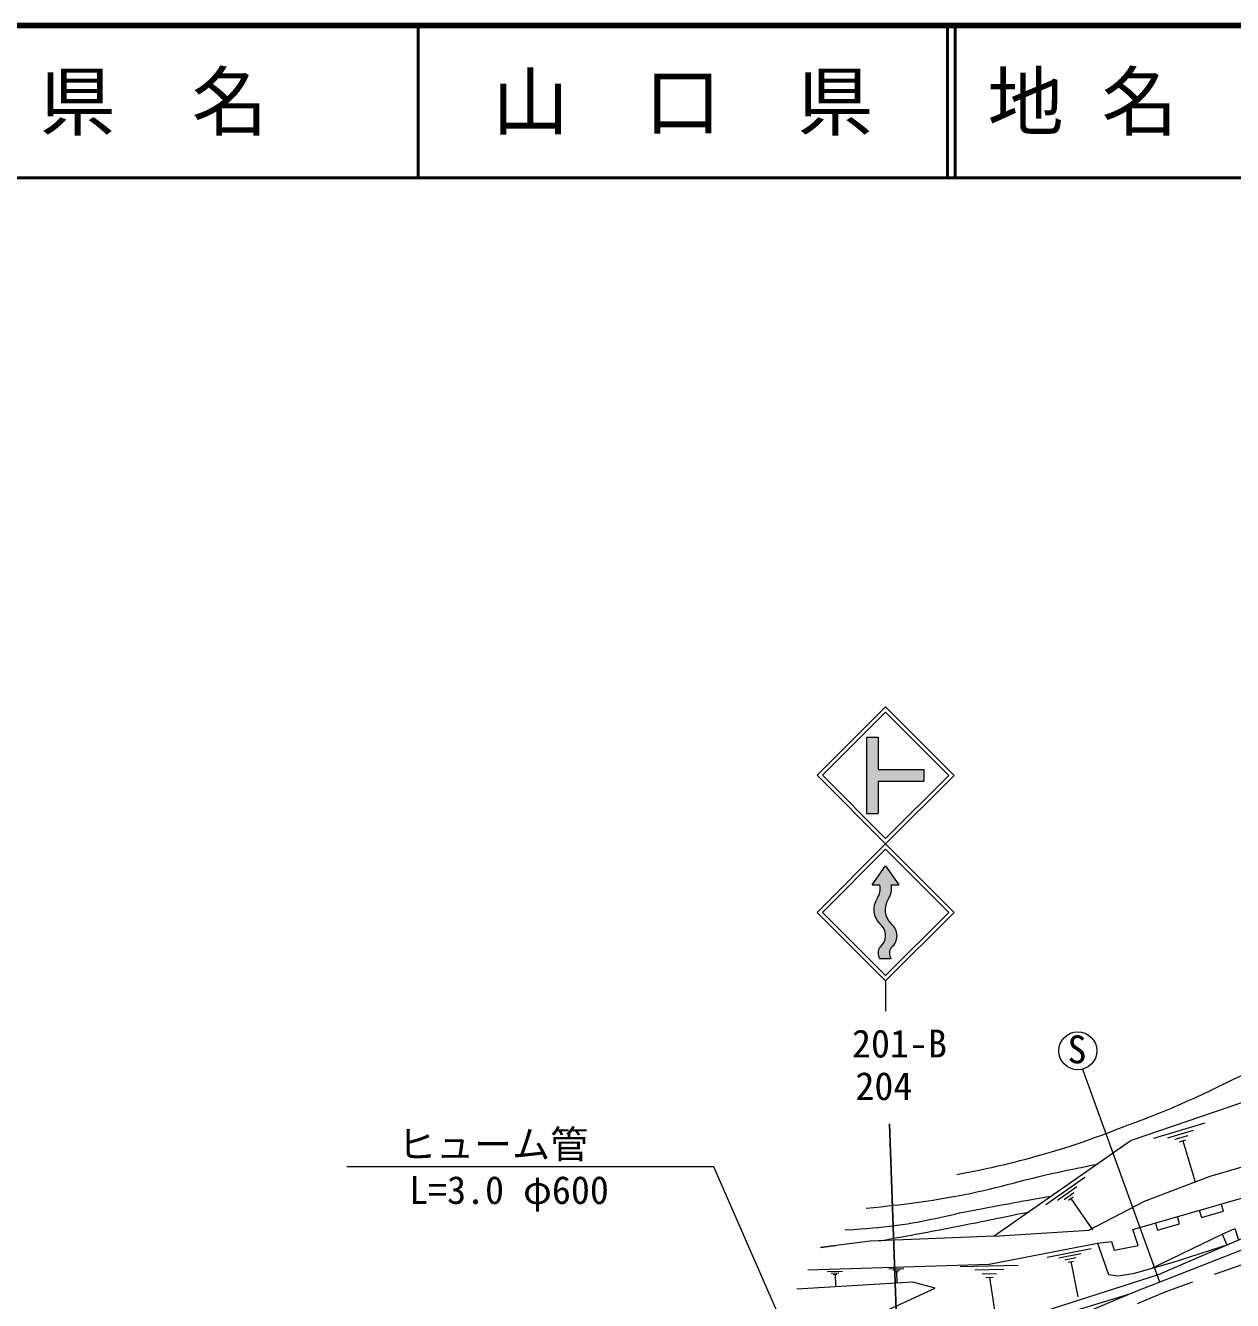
# Model space of a CAD drawing. Units: millimetres, scale not verified. Extents: x 40000 to 680000, y 20000 to 380000.
# Drawn here: x 307210 to 386466, y 296248 to 380000 of the extents above; entities that cross this region are included whole.
import ezdxf
from ezdxf.enums import TextEntityAlignment as Align

# ---------------------------------------------------------------- set-up
doc = ezdxf.new("R2010")
doc.units = ezdxf.units.MM
doc.header["$LTSCALE"] = 1000
for name, color, linetype, lineweight in [('M-BGD', 7, 'Continuous', 13), ('M-STR-HTXT', 7, 'Continuous', 13), ('M-STR-STRC', 7, 'Continuous', 25), ('M-TTL', 2, 'Continuous', 140), ('M-TTL-LINE', 7, 'Continuous', 50)]:
    doc.layers.add(name, color=color, linetype=linetype, lineweight=lineweight)
doc.layers.add('M-TTL-TXT', color=7, linetype='Continuous')
doc.styles.add('ＭＳ ゴシック', font='')
doc.styles.get('ＭＳ ゴシック').set_extended_font_data('MS Gothic')

msp = doc.modelspace()

# ---------------------------------------------------------------- hatches: boundary and pattern name
at = {"layer": 'M-STR-STRC'}
for points in [[(362439, 333245), (363189, 333245), (363189, 331120), (366189, 331120), (366189, 330370), (363189, 330370), (363189, 328245), (362439, 328245)], [(363689, 324794), (362814, 323544), (363314, 323544), (363322, 323497), (363328, 323451), (363332, 323404), (363334, 323357), (363335, 323310), (363334, 323264), (363331, 323217), (363326, 323170), (363319, 323124), (363310, 323078), (363300, 323032), (363288, 322987), (363274, 322942), (363258, 322898), (363241, 322854), (363222, 322811), (363201, 322769), (363179, 322728), (363155, 322688), (363129, 322649), (363126, 322644), (363099, 322601), (363073, 322556), (363049, 322511), (363027, 322465), (363007, 322418), (362988, 322370), (362972, 322321), (362957, 322272), (362945, 322222), (362934, 322172), (362925, 322122), (362919, 322071), (362914, 322020), (362911, 321969), (362911, 321917), (362912, 321866), (362915, 321815), (362921, 321764), (362928, 321713), (362937, 321663), (362949, 321613), (362962, 321563), (362977, 321514), (362994, 321466), (363013, 321418), (363034, 321371), (363057, 321325), (363081, 321280), (363107, 321236), (363135, 321193), (363165, 321151), (363196, 321111), (363229, 321071), (363263, 321033), (363299, 320996), (363314, 320982), (363343, 320959), (363372, 320934), (363399, 320908), (363426, 320881), (363451, 320853), (363475, 320824), (363498, 320794), (363520, 320764), (363541, 320732), (363561, 320700), (363579, 320666), (363596, 320633), (363611, 320598), (363625, 320563), (363638, 320528), (363650, 320492), (363659, 320455), (363668, 320418), (363675, 320381), (363681, 320344), (363685, 320306), (363687, 320269), (363689, 320231), (363688, 320193), (363686, 320155), (363683, 320118), (363678, 320080), (363672, 320043), (363665, 320006), (363655, 319969), (363645, 319933), (363633, 319897), (363620, 319862), (363605, 319827), (363589, 319793), (363571, 319759), (363553, 319727), (363533, 319695), (363511, 319663), (363489, 319633), (363465, 319604), (363440, 319575), (363415, 319547), (363388, 319521), (363360, 319496), (363331, 319471), (363314, 319458), (363299, 319437), (363285, 319415), (363272, 319393), (363260, 319371), (363249, 319348), (363239, 319325), (363230, 319301), (363222, 319277), (363214, 319252), (363208, 319228), (363202, 319203), (363198, 319178), (363194, 319152), (363192, 319127), (363190, 319102), (363190, 319076), (363190, 319051), (363192, 319025), (363195, 319000), (363198, 318974), (363203, 318949), (363208, 318925), (363214, 318900), (363222, 318875), (363230, 318851), (363240, 318828), (363250, 318804), (363261, 318781), (363273, 318759), (363286, 318737), (363300, 318715), (363314, 318696), (364064, 318695), (364049, 318715), (364036, 318735), (364023, 318756), (364012, 318777), (364001, 318799), (363990, 318821), (363981, 318843), (363973, 318866), (363965, 318889), (363959, 318913), (363953, 318936), (363949, 318960), (363945, 318984), (363942, 319008), (363940, 319032), (363939, 319057), (363939, 319081), (363940, 319105), (363942, 319129), (363945, 319153), (363949, 319177), (363954, 319201), (363960, 319225), (363966, 319248), (363974, 319271), (363982, 319294), (363992, 319316), (364002, 319338), (364013, 319360), (364025, 319381), (364037, 319402), (364051, 319422), (364064, 319440), (364094, 319464), (364123, 319490), (364150, 319516), (364177, 319544), (364203, 319573), (364227, 319602), (364251, 319633), (364273, 319665), (364293, 319697), (364313, 319730), (364331, 319764), (364348, 319799), (364363, 319834), (364378, 319870), (364390, 319907), (364401, 319943), (364411, 319981), (364420, 320018), (364426, 320056), (364432, 320094), (364436, 320133), (364438, 320171), (364439, 320210), (364438, 320248), (364436, 320287), (364432, 320325), (364427, 320363), (364420, 320401), (364412, 320439), (364402, 320476), (364391, 320513), (364378, 320549), (364364, 320585), (364349, 320621), (364332, 320655), (364314, 320689), (364295, 320723), (364274, 320755), (364252, 320787), (364229, 320818), (364204, 320847), (364179, 320876), (364152, 320904), (364124, 320931), (364096, 320956), (364066, 320981), (364063, 320983), (364027, 321019), (363992, 321057), (363958, 321096), (363927, 321136), (363896, 321177), (363868, 321220), (363841, 321264), (363816, 321308), (363792, 321354), (363771, 321400), (363751, 321448), (363733, 321496), (363717, 321545), (363703, 321594), (363691, 321644), (363681, 321694), (363673, 321745), (363667, 321795), (363663, 321847), (363661, 321898), (363661, 321949), (363663, 322000), (363667, 322051), (363673, 322102), (363681, 322153), (363690, 322203), (363702, 322253), (363716, 322302), (363732, 322351), (363750, 322399), (363769, 322447), (363791, 322493), (363814, 322539), (363839, 322584), (363865, 322627), (363876, 322644), (363902, 322683), (363926, 322723), (363949, 322764), (363970, 322806), (363989, 322849), (364006, 322893), (364022, 322937), (364036, 322981), (364049, 323027), (364059, 323072), (364068, 323118), (364075, 323165), (364080, 323211), (364083, 323258), (364085, 323305), (364084, 323352), (364082, 323399), (364078, 323446), (364072, 323492), (364065, 323538), (364064, 323543), (364564, 323543)]]:
    msp.add_hatch(color=256, dxfattribs=at).paths.add_polyline_path(points)

# ---------------------------------------------------------------- linework, layer by layer
at = {"layer": 'M-BGD'}
for p, q in [((376626, 311442), (381671, 297464)), ((381311, 306905), (384675, 307921)), ((382220, 306935), (383902, 307443)), ((382708, 306837), (383549, 307092)), ((382986, 306677), (383407, 306804)), ((383196, 306740), (384009, 304049)), ((374205, 302557), (376771, 304352)), ((374966, 302835), (376249, 303732)), ((375407, 302888), (376048, 303337)), ((375687, 302829), (376007, 303053)), ((375847, 302941), (377283, 300888)), ((385869, 302111), (385730, 302592)), ((382988, 301276), (382848, 301756)), ((384289, 302174), (384428, 301694)), ((384428, 301694), (385869, 302111)), ((381408, 301339), (381547, 300858)), ((381547, 300858), (382988, 301276)), ((377605, 300018), (378317, 297962)), ((385794, 300610), (386102, 299908)), ((374298, 299103), (377183, 299662)), ((375057, 299051), (376499, 299330)), ((375455, 298928), (376176, 299068)), ((359877, 298144), (360853, 298175)), ((363910, 298328), (364875, 298359)), ((364154, 298240), (364637, 298255)), ((368582, 298487), (372391, 298570)), ((369540, 298254), (371445, 298296)), ((375672, 298771), (376033, 298841)), ((375853, 298806), (376300, 296499)), ((385280, 297972), (387163, 298645)), ((360124, 298054), (360612, 298069)), ((360249, 297960), (360493, 297968)), ((360371, 297964), (360396, 297183)), ((364278, 298147), (364519, 298155)), ((364398, 298151), (364423, 297378)), ((370022, 298010), (370974, 298031)), ((370265, 297762), (370741, 297772)), ((370503, 297767), (370976, 294756)), ((382056, 296819), (383867, 297467)), ((380236, 296059), (382056, 296819))]:
    msp.add_line(p, q, dxfattribs=at)
for points in [[(407221, 337537), (410464, 332213), (412059, 327835), (413653, 325105), (415113, 322808), (415430, 321741), (415187, 321335), (413052, 318119), (411809, 315498), (411466, 315030), (409142, 313804), (405845, 313426), (392357, 310871), (387195, 309276), (379818, 306763), (370818, 300468), (362684, 300144), (359414, 299738), (360412, 299862)], [(370818, 300468), (377034, 300873), (380682, 302765), (385006, 304414), (391087, 306197), (394870, 307089), (400573, 308251), (402735, 308467), (406005, 308846), (407545, 308900), (411301, 308927), (412139, 308927), (412977, 309251), (414139, 309845), (414869, 310791), (415382, 312170), (415284, 321498)], [(379929, 300910), (390090, 303856), (395387, 305072), (401954, 306180), (405575, 306747), (410061, 306639), (414042, 306147)], [(377605, 300018), (378523, 300126), (378686, 299559), (380280, 299856), (379929, 300910)], [(381116, 298344), (385794, 300610), (386623, 300971), (386866, 300223)], [(358579, 298261), (370497, 298640), (377605, 300018)], [(361122, 290137), (361076, 290626), (368907, 293892), (381612, 297952), (387385, 300447)], [(378317, 297962), (378984, 297872), (380029, 298034), (382497, 298737), (386252, 299957)], [(353228, 286474), (353426, 285951), (353494, 285833), (360745, 288678), (380040, 296826), (387590, 299781)], [(350341, 293847), (355611, 293604), (356935, 293874), (360124, 293929), (366934, 297063), (365475, 297442), (357854, 296982)], [(361122, 290137), (368952, 293406), (379723, 296692)]]:
    msp.add_lwpolyline(points, dxfattribs=at)
msp.add_circle((376309, 312651), 1250, dxfattribs=at)
for points, knots in [([(368366, 304527), (370636, 304963), (371291, 305119), (373140, 305608), (375926, 306345), (377436, 306947), (380130, 307968), (381618, 308532), (382442, 308872), (383896, 309517), (385421, 310194), (386213, 310717), (387769, 311319), (389065, 311820), (389810, 312062), (391156, 312400), (392241, 312672), (392904, 312593), (393967, 312941), (395036, 313290), (395627, 313544), (396597, 314112), (397481, 314628), (398032, 314914), (398669, 315715), (399159, 316331), (399310, 316769), (399606, 317499), (400129, 318788), (400420, 319525), (400705, 320886), (400927, 321944), (400981, 322550), (401102, 323624), (401275, 325179), (401270, 325726), (401318, 327624)], [0, 0, 0, 0, 1, 1, 1, 2, 2, 2, 3, 3, 3, 4, 4, 4, 5, 5, 5, 6, 6, 6, 7, 7, 7, 8, 8, 8, 9, 9, 9, 10, 10, 10, 11, 11, 11, 12, 12, 12, 12]), ([(362420, 302311), (365210, 302601), (366014, 302699), (368294, 303104), (370969, 303578), (372410, 304124), (375068, 304689), (376056, 304899), (376374, 304970), (377602, 305213)], [0, 0, 0, 0, 1, 1, 1, 2, 2, 2, 3, 3, 3, 3]), ([(361015, 300888), (362626, 300979), (363095, 301026), (364420, 301194), (366419, 301447), (367503, 301810), (369483, 302185), (371486, 302564), (372122, 302678), (374617, 303125)], [0, 0, 0, 0, 1, 1, 1, 2, 2, 2, 3, 3, 3, 3]), ([(363269, 300167), (365673, 300599), (366290, 300710), (368222, 301086), (370140, 301459), (370750, 301586), (373126, 302082)], [0, 0, 0, 0, 1, 1, 1, 2, 2, 2, 2])]:
    msp.add_open_spline(points, degree=3, knots=knots, dxfattribs=at)
at = {"layer": 'M-STR-HTXT'}
msp.add_lwpolyline([(328302, 305045), (352381, 305045), (361036, 285249)], dxfattribs=at)
at = {"layer": 'M-STR-STRC', "lineweight": 13}
for p, q in [((359189, 330746), (363689, 335246)), ((368190, 330745), (363689, 335246)), ((359543, 330746), (363689, 334892)), ((367836, 330745), (363689, 334892)), ((362439, 333245), (362439, 328245)), ((362439, 333245), (363189, 333245)), ((363189, 333245), (363189, 331120)), ((363189, 331120), (366189, 331120)), ((366189, 331120), (366189, 330370)), ((359189, 330746), (363689, 326245)), ((359543, 330746), (363689, 326599)), ((363189, 330370), (366189, 330370)), ((363189, 330370), (363189, 328245)), ((363689, 326599), (367836, 330745)), ((363690, 326245), (368190, 330745)), ((362439, 328245), (363189, 328245)), ((359189, 321745), (363689, 326245)), ((359543, 321745), (363689, 325891)), ((368190, 321745), (363689, 326245)), ((367836, 321745), (363689, 325891)), ((362814, 323544), (363689, 324794)), ((363689, 324794), (364564, 323544)), ((362814, 323544), (363314, 323544)), ((364064, 323543), (364564, 323543)), ((359189, 321745), (363689, 317244)), ((359543, 321745), (363689, 317598)), ((363689, 317598), (367836, 321745)), ((363690, 317245), (368190, 321745)), ((364064, 318695), (363314, 318696)), ((363689, 317244), (363689, 315244))]:
    msp.add_line(p, q, dxfattribs=at)
at = {"layer": 'M-STR-STRC'}
msp.add_line((363938, 307864), (364531, 291561), dxfattribs=at)
at = {"layer": 'M-STR-STRC', "lineweight": 13}
for centre, radius, start, end in [((362141, 323319), 1194, 325.59426, 10.8565), ((362891, 323319), 1194, 325.60114, 10.85457), ((364216, 321926), 1306, 146.61414, 226.26108), ((364966, 321926), 1305, 146.60657, 226.22181), ((362727, 320220), 962, 307.59913, 52.40087), ((363457, 320211), 981, 308.18199, 51.89869), ((363839, 319077), 649, 144.05104, 215.94576), ((364557, 319067), 618, 142.95174, 216.9996)]:
    msp.add_arc(centre, radius, start, end, dxfattribs=at)
at = {"layer": 'M-TTL'}
msp.add_line((680000, 380000), (40000, 380000), dxfattribs=at)
at = {"layer": 'M-TTL-LINE'}
for p, q in [((333000, 380000), (333000, 370000)), ((367750, 380000), (367750, 370000)), ((368250, 380000), (368250, 370000)), ((40000, 370000), (680000, 370000))]:
    msp.add_line(p, q, dxfattribs=at)

# ---------------------------------------------------------------- texts
at = {"layer": 'M-BGD', "style": 'ＭＳ ゴシック'}
msp.add_text('S', height=1833, dxfattribs=at).set_placement((375630, 311278), align=Align.BOTTOM_LEFT)
at = {"layer": 'M-STR-HTXT', "style": 'ＭＳ ゴシック'}
for s, p in [('ヒューム管', (331659, 305045)), ('L=3.0 φ600', (332399, 302041))]:
    msp.add_text(s, height=1833, dxfattribs=at).set_placement(p, align=Align.BOTTOM_LEFT)
at = {"layer": 'M-STR-STRC', "style": 'ＭＳ ゴシック'}
for s, p in [('201-B', (361481, 311662)), ('204', (361704, 308869))]:
    msp.add_text(s, height=1833, dxfattribs=at).set_placement(p, align=Align.BOTTOM_LEFT)
at = {"layer": 'M-TTL-TXT', "style": 'ＭＳ ゴシック'}
for s, p in [('県\u3000名', (315625, 375000)), ('山\u3000口\u3000県', (350375, 375000))]:
    msp.add_text(s, height=3666, dxfattribs=at).set_placement(p, align=Align.MIDDLE_CENTER)
msp.add_text('地 名', height=3666, dxfattribs=at).set_placement((370380, 375000), align=Align.MIDDLE_LEFT)

doc.saveas('drawing.dxf')
